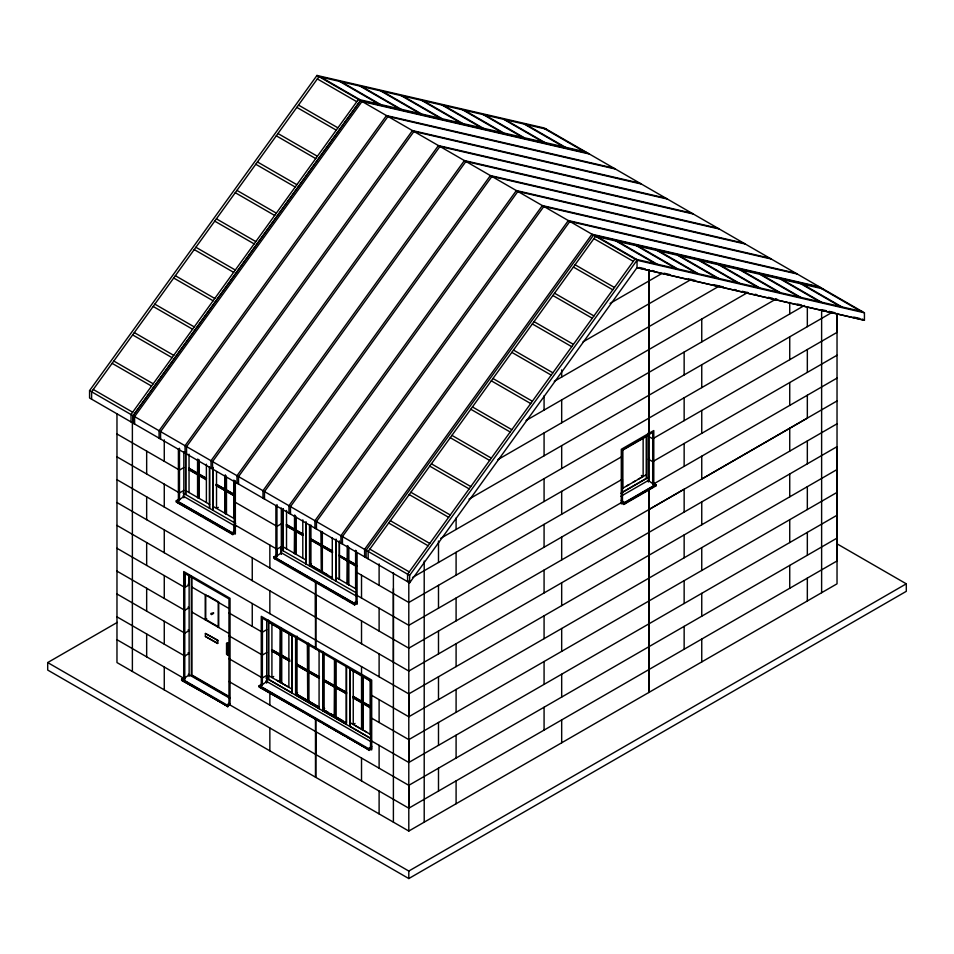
<?xml version="1.0" encoding="UTF-8"?>
<svg xmlns="http://www.w3.org/2000/svg" width="954" height="954" viewBox="0 0 954 954"><rect width="100%" height="100%" fill="white"/><g stroke="black" fill="none" stroke-linecap="round" stroke-linejoin="round"><path stroke-width="1.43" d="M116.972 548.276L184.778 587.425L184.778 573.414L228.972 598.921L228.972 704.362M184.778 587.425L189.13 584.909L189.13 575.095M266.703 652.548L262.35 655.064L262.35 632.204L266.703 629.688M276.958 556.599L276.958 549.206L281.311 546.69L281.311 554.083L281.311 507.969M315.476 617.155L315.476 594.306L116.972 479.695M315.881 754.542L315.881 731.694L408.801 785.333L648.756 646.8M315.881 617.393L315.881 594.545L408.801 648.183L648.756 509.651L648.756 532.511M393.394 662.148L393.394 588.642M228.638 704.183L408.801 808.193L408.801 581.034M837.028 313.806L837.028 332.386L652.703 438.792L648.35 436.288L648.35 433.724M648.756 434.678L648.756 269.755M649.173 532.272L649.173 509.412L684.149 489.211L684.149 512.071M837.028 378.094L652.703 484.513L652.703 461.653L837.028 355.246M837.028 313.449L837.028 560.964L408.801 808.193M862.392 319.077L864.431 320.258L637.034 267.633L409.624 582.834L89.569 397.997L89.569 390.603L316.966 75.449L544.376 128.027L864.431 312.805L864.431 320.258L637.034 267.68L637.034 260.239L316.966 75.449M358.442 99.395L131.02 414.525L131.032 421.99M587.891 153.153L360.469 100.564L133.071 415.717L133.071 423.159M360.493 100.575L133.095 415.729L133.095 423.051L134.609 423.934L134.609 416.6L362.007 101.458L589.405 154.023M595.582 236.306L368.161 551.448L368.161 558.889M409.624 582.834L409.624 575.381L637.034 260.239L864.431 312.805M234.267 531.295L235.137 532.678L232.836 534.61L176.311 501.971L176.311 500.778L178.613 499.157L179.483 499.657M183.883 496.497L177.17 501.279L177.17 502.472L201.819 516.209M235.459 530.448L231.965 532.904L232.406 533.858M176.311 500.778L232.836 533.405L235.137 531.795M356.009 601.58L356.868 602.964L354.566 604.896L273.798 558.257L273.798 557.053L276.1 555.443L276.958 555.943M281.37 552.783L274.657 557.553L274.657 558.758L275.098 557.911L274.227 557.41L343.929 598.253M181.618 679.081L227.958 706.544L181.618 680.285L181.618 679.081L183.919 677.471L184.778 677.972M189.19 674.812L182.476 679.582L182.906 680.536M356.116 601.497L353.695 603.19L353.695 604.395L354.137 603.536L354.995 604.037M273.798 557.053L354.566 603.691L356.868 602.081M229.079 703.408L226.658 705.101L226.658 706.294L227.1 705.447M227.529 706.795L227.529 705.59L229.831 703.98L228.972 703.48M259.178 685.771L369.615 750.226L259.178 686.975L259.178 685.771L261.479 684.161L262.35 684.662M266.762 681.502L260.048 686.272L260.048 687.476L303.014 711.779M371.798 746.314L368.316 748.783L368.316 749.975L369.615 750.226M369.174 750.476L369.174 749.284L371.488 747.662L370.617 747.161M183.836 467.555L179.483 470.072L116.972 433.987M183.836 490.416L179.483 492.932L116.972 456.847M176.311 501.971L176.74 501.124M233.67 495.603L216.26 485.55L216.26 484.298L234.016 494.148M216.26 485.55L234.016 495.4M218.311 507.361L216.522 508.399L216.522 471.514M610.071 303.408L648.756 281.072M649.161 280.834L661.73 273.583M583.049 341.866L648.756 303.921M649.161 303.694L691.185 279.427M281.311 523.829L276.958 526.346L234.279 501.709M836.658 543.613L906.3 583.824L906.3 591.325L408.801 878.551L47.7 670.066L47.7 662.565L117.294 622.39M554.286 381.326L648.756 326.781M649.161 326.542L719.435 285.973M274.227 557.41L276.1 556.325L276.1 555.443M332.314 552.557L310.587 540.012L310.587 538.76L332.66 551.102M526.071 420.476L648.756 349.641M649.173 349.402L747.709 292.508M213.589 613.541L210.941 614.269L210.941 613.47L213.589 612.742M205.742 594.473L205.742 619.468L206.779 618.872M309.68 565.925L309.68 564.673L311.469 563.647M497.905 459.601L648.756 372.501M649.173 372.263L775.984 299.043M205.396 633.468L217.774 640.325L217.512 643.473L205.396 636.473L205.396 633.468L217.774 640.325M339.421 556.254L356.641 566.604M205.396 636.473L217.774 643.318M320.914 531.223L321.259 571.16M320.914 571.363L322.345 571.792L322.345 531.652M468.974 499.157L648.756 395.361M649.173 395.123L804.449 305.471M226.539 643.378L227.827 642.626L229.127 643.378L229.127 654.372L227.827 655.124L226.539 654.372L226.539 643.378L227.827 644.129L229.127 643.378M181.618 680.285L205.635 693.653M440.76 538.306L832.079 312.375M289.933 661.42L271.651 650.866L271.651 649.626L289.05 659.274M271.651 650.866L289.05 660.526M622.08 450.538L646.395 436.503L646.395 478.371L622.08 492.407M648.35 436.288L649.435 435.656M412.522 577.468L622.378 456.31M649.435 458.516L648.35 459.148L652.703 461.653M273.703 676.493L271.914 677.519L271.914 624.166M319.113 678.27L296.682 665.32L296.682 664.079L319.459 676.827M259.178 686.975L259.619 686.117M296.682 665.32L319.459 678.079M227.958 705.948L229.831 704.863L229.831 703.98M626.48 486.015L629.032 484.537M632.86 482.33L635.412 480.864M637.952 479.385L643.056 476.44M622.08 488.651L646.395 474.615M620.947 493.254L649.161 476.964M620.947 496.259L649.161 479.969L649.173 269.755M652.703 483.63L653.573 483.129L655.875 484.739L655.875 485.944L623.809 504.451L621.507 502.519L622.378 501.136M623.785 502.46L621.292 503.903L621.292 449.286L653.788 430.528L653.788 483.666M621.507 501.637L623.546 503.104L655.613 484.596M623.379 503.605L655.875 484.739M623.379 504.201L653.311 486.922M655.875 485.944L654.575 486.194L655.004 485.24L648.291 480.47M295.776 693.796L319.244 707.355L319.244 708.595L295.776 695.049L295.776 693.796L297.565 692.771M323.788 679.725L346.576 692.473L323.788 679.725L323.788 680.977L346.576 693.725L323.788 680.977M307.701 700.486L307.355 643.95M649.173 509.412L837.028 400.954M324.67 708.417L322.881 709.454L346.362 723.001L346.362 724.253L322.881 710.706M837.028 423.814L408.801 671.044L116.972 502.555M334.472 659.596L334.472 716.335L334.818 659.393M334.472 716.335L335.891 716.764L335.891 660.025M355.031 723.442L353.242 724.48L353.242 671.127M315.881 640.253L408.801 693.904L648.756 555.371M649.173 555.133L837.028 446.675L837.028 583.824L408.801 831.053L116.972 662.565L116.972 413.976M370.617 694.715L408.801 716.764L648.756 578.231M649.173 577.993L837.028 469.535M369.615 749.629L371.488 748.544L371.488 747.662M370.617 717.575L408.801 739.624L648.756 601.08M649.173 600.841L837.028 492.395M262.35 685.33L262.35 618.192L370.617 680.703L370.617 749.295L370.617 740.435L408.801 762.473L648.756 623.94M649.173 623.701L837.028 515.243M649.173 646.562L837.028 538.104M47.7 662.565L408.801 871.05L906.3 583.824M546.427 129.207L319.006 76.63L91.608 391.772L91.608 399.225M358.418 99.383L585.839 151.96M613.875 168.154L386.477 115.577L159.068 430.731L159.068 438.053L160.582 438.923L160.582 431.602L387.992 116.448L615.39 169.025M639.848 183.144L412.45 130.579L185.052 445.733L185.052 453.055L186.567 453.925L186.567 446.603L413.964 131.449L641.362 184.027M665.832 198.146L438.435 145.58L211.025 460.722L211.025 468.044L212.539 468.927L212.539 461.605L439.949 146.451L667.347 199.028M691.805 213.147L464.407 160.57L237.009 475.724L237.009 483.046L238.524 483.928L238.524 476.595L465.922 161.453L693.331 214.018M717.79 228.149L490.392 175.572L262.982 490.726L262.982 498.048L264.496 498.918L264.496 491.596L491.906 176.442L719.304 229.02M743.762 243.139L516.364 190.573L288.967 505.727L288.967 513.049L290.481 513.92L290.481 506.598L517.879 191.444L745.289 244.021M769.747 258.14L542.349 205.575L314.939 520.717L314.939 528.039L316.454 528.921L316.454 521.599L543.863 206.446L771.261 259.023M795.731 273.142L568.322 220.565L340.924 535.719L340.924 543.041L342.438 543.923L342.438 536.589L569.836 221.447L797.246 274.013M819.391 286.808L591.993 234.231L364.595 549.385L364.595 556.707L366.109 557.577L366.109 550.255L593.531 235.125L820.929 287.691M595.558 236.294L822.98 288.883M862.392 311.636L634.97 259.047L407.573 574.201L407.596 581.654M639.335 267.514L645.131 268.849M652.464 270.542L654.134 270.924M663.96 273.202L669.756 274.537M688.585 278.902L695.18 280.416M714.033 284.769L723.347 286.927M734.544 289.515L736.214 289.897M742.176 291.292L747.972 292.628M755.067 294.261L756.737 294.643M768.244 297.314L772.597 298.316M775.59 299.007L777.26 299.389M797.222 304.016L801.563 305.018M821.835 309.704L826.188 310.706M829.086 311.374L834.881 312.721M853.711 317.074L859.494 318.409M544.758 128.826L584.146 151.567M821.322 288.49L860.711 311.231M525.904 124.461L565.293 147.202M802.469 284.137L841.857 306.878M524.235 124.08L563.623 146.821M800.8 283.755L840.188 306.496M505.381 119.727L544.77 142.468M781.946 279.391L821.334 302.132M503.724 119.333L543.112 142.074M780.277 279.009L819.665 301.75M484.859 114.981L524.247 137.722M761.423 274.645L800.811 297.386M483.201 114.587L522.589 137.328M759.754 274.263L799.142 297.004M464.348 110.235L503.736 132.976M740.9 269.899L780.289 292.639M462.678 109.853L502.066 132.594M739.231 269.517L778.619 292.258M443.825 105.489L483.213 128.23M720.377 265.164L759.766 287.893M442.155 105.107L481.543 127.848M718.708 264.771L758.096 287.512M423.302 100.742L462.69 123.483M699.854 260.418L739.243 283.159M421.632 100.361L461.02 123.102M698.197 260.025L737.585 282.766M402.779 95.996L442.167 118.737M679.331 255.672L718.72 278.413M401.109 95.615L440.498 118.356M677.674 255.29L717.062 278.019M382.256 91.262L421.644 114.003M658.82 250.926L698.209 273.667M380.586 90.868L419.975 113.609M657.151 250.544L696.539 273.285M361.733 86.516L401.121 109.257M638.298 246.18L677.686 268.921M360.075 86.122L399.464 108.863M636.628 245.798L676.016 268.539M341.21 81.77L380.598 104.511M617.775 241.434L657.163 264.175M339.552 81.388L378.941 104.129M616.105 241.052L655.493 263.793M320.699 77.024L360.087 99.765M597.252 236.687L636.64 259.428M317.36 78.944L356.748 101.684M593.913 238.619L633.301 261.36M298.507 105.083L337.895 127.824M575.059 264.747L614.448 287.488M296.837 107.385L336.225 130.126M573.402 267.06L612.79 289.801M277.984 133.524L317.372 156.253M554.536 293.188L593.925 315.929M276.314 135.826L315.702 158.567M552.879 295.501L592.267 318.242M257.461 161.953L296.849 184.694M534.025 321.629L573.414 344.37M255.791 164.267L295.18 187.008M532.356 323.943L571.744 346.684M236.938 190.395L276.326 213.136M513.502 350.07L552.891 372.811M235.28 192.708L274.669 215.449M511.833 352.372L551.221 375.113M216.415 218.836L255.803 241.577M492.979 378.511L532.368 401.252M214.757 221.149L254.146 243.89M491.31 380.813L530.698 403.554M641.35 475.462L643.139 476.499L643.139 438.387M195.904 247.277L235.292 270.018M472.457 406.953L511.845 429.694M194.234 249.59L233.623 272.331M470.787 409.254L510.175 431.995M623.546 503.104L623.809 504.451M175.381 275.718L214.769 298.459M451.934 435.382L491.322 458.123M173.711 278.031L213.1 300.772M450.264 437.695L489.652 460.436M154.858 304.159L194.246 326.9M431.411 463.823L470.799 486.564M153.189 306.472L192.577 329.213M429.753 466.136L469.141 488.877M134.335 332.6L173.723 355.341M410.888 492.264L450.276 515.005M132.666 334.914L172.054 357.655M409.23 494.577L448.618 517.318M113.812 361.041L153.2 383.782M390.377 520.705L429.765 543.446M112.143 363.355L151.531 386.084M388.707 523.019L428.096 545.76M93.289 389.482L132.678 412.223M369.854 549.146L409.242 571.887M89.569 390.603L409.624 575.381M189.119 468.235L206.529 478.288M286.605 524.521L302.931 533.942M355.735 564.422L339.075 555.204L356.641 565.352M188.773 468.438L206.183 478.491M216.26 484.298L233.67 494.351M286.26 524.724L302.585 534.133M310.587 538.76L332.314 551.305M189.119 469.487L205.289 478.813M286.605 525.773L302.931 535.194M312.208 540.548L321.164 545.712M323.716 547.191L332.66 552.354M340.673 556.981L355.735 565.674M188.773 469.69L206.183 479.731M286.26 525.964L302.585 535.385M356.009 571.983L408.801 602.475L622.378 479.17L622.378 502.031L408.801 625.323L356.009 594.843M185.791 490.654L209.642 504.416M213.279 506.514L234.612 518.833M283.278 546.928L306.043 560.081M336.082 577.42L356.319 589.107M319.888 570.373L310.932 565.209L310.932 525.07M322.44 571.84L327.556 574.797M309.68 564.673L332.445 577.826L332.445 579.078M183.025 493.003L235.686 523.412M280.5 549.289L356.319 592.851M276.958 549.206L234.279 524.557L234.267 533.429L234.267 481.376M183.025 495.997L235.686 526.405M280.5 552.283L356.581 596.214M234.267 532.177L235.137 532.678M356.009 602.463L356.868 602.964M232.824 532.594L235.352 534.061L235.352 480.721M176.573 500.623L233.098 533.262M274.048 556.909L354.828 603.536M322.261 585.136L324.813 586.615M204.371 517.676L213.291 522.828M215.831 524.295L233.265 534.359M346.481 599.72L354.995 604.645M116.972 525.415L315.476 640.015M370.999 681.383L349.999 669.255L349.999 726.352L370.999 738.479M208.103 595.833L218.728 601.962L218.728 626.969L205.742 619.468M188.057 584.289L189.13 584.909M191.921 587.092L229.091 608.557M228.972 612.933L262.35 632.204M353.326 696.372L370.39 706.222M271.651 649.626L289.933 660.18M296.682 664.079L319.113 677.03M352.98 696.575L370.045 706.425M353.326 697.624L369.162 706.771M352.98 697.827L370.045 707.677M188.057 607.138L189.13 607.77L184.778 610.286L116.972 571.136M191.921 612.086L229.091 633.551M228.972 635.793L262.35 655.064M276.875 680.285L279.307 681.693M281.74 683.1L287.834 686.618M354.542 725.135L360.636 728.653M364.297 730.764L366.73 732.171M268.658 675.647L292.139 689.205M349.999 722.607L370.999 734.723M188.057 629.998L189.13 630.63L184.778 633.134L116.972 593.996M318.219 706.556L297.028 694.321L297.028 636.127M325.386 710.694L327.878 712.137M330.37 713.568L342.832 720.771M265.892 677.996L370.772 738.551M228.972 658.654L262.35 677.924L266.703 675.408L266.703 682.802L266.703 619.885M265.892 681.001L371.154 741.771M370.617 748.043L371.488 748.544M369.126 748.437L371.702 749.927L371.702 680.071L261.265 616.32L261.265 686.164M259.44 685.616L369.436 749.129M305.59 713.27L321.057 722.202M323.633 723.681L344.263 735.594M346.839 737.084L367.457 748.985M188.057 652.858L189.13 653.49L184.778 655.994L116.972 616.844M228.972 681.502L315.476 731.456M228.96 696.372L191.921 674.991L191.921 577.361M191.349 675.313L229.926 697.577M188.32 674.311L229.926 698.328M116.972 639.705L185.1 679.045M181.868 678.938L227.791 705.447M208.163 695.108L227.958 706.544M621.185 500.29L624.679 502.758L624.679 503.95L624.238 503.104M821.621 309.823L821.621 592.72M807.334 306.663L807.334 326.662M807.334 349.522L807.334 372.382M807.334 395.242L807.334 418.102L701.75 479.051L701.75 456.191M807.334 440.963L807.334 463.823M807.334 486.671L807.334 509.531M807.334 532.392L807.334 555.252M807.334 578.112L807.334 600.972M789.733 302.43L789.733 313.961M789.733 336.822L789.733 359.682M789.733 382.542L789.733 405.402M789.733 428.263L789.733 451.123M789.733 473.971L789.733 496.831M789.733 519.692L789.733 542.552M789.733 565.412L789.733 588.272M701.75 319.041L701.75 341.902M701.75 364.762L701.75 387.622M701.75 410.482L701.75 433.343M701.75 501.911L701.75 524.772M701.75 547.632L701.75 570.492M701.75 593.352L701.75 616.201M701.75 639.061L701.75 661.921M684.149 352.062L684.149 374.922M684.149 397.782L684.149 420.642M684.149 443.503L684.149 466.351M684.149 534.932L684.149 557.792M684.149 580.652L684.149 603.5M684.149 626.361L684.149 649.221M655.446 485.097L655.446 485.693M653.573 483.129L653.573 484.012M652.703 484.513L652.703 432.4L622.378 449.918L622.378 503.271M649.173 489.247L649.173 692.282M648.756 489.485L648.756 692.521M648.35 432.854L648.35 481.997M646.562 435.799L646.562 478.467M622.771 450.145L622.771 488.257M561.679 369.913L561.679 377.057M561.679 399.917L561.679 422.777M561.679 445.637L561.679 468.497M561.679 491.358L561.679 514.206M561.679 537.066L561.679 559.926M561.679 582.787L561.679 605.647M561.679 628.507L561.679 651.367M561.679 674.216L561.679 697.076M561.679 719.936L561.679 742.796M544.078 395.791L544.078 410.077M544.078 432.937L544.078 455.797M544.078 478.658L544.078 501.518M544.078 524.366L544.078 547.226M544.078 570.087L544.078 592.947M544.078 615.807L544.078 638.667M544.078 661.516L544.078 684.376M544.078 707.236L544.078 730.096M456.095 518.022L456.095 529.446M456.095 552.306L456.095 575.167M456.095 598.027L456.095 620.887M456.095 643.747L456.095 666.596M456.095 689.456L456.095 712.316M456.095 735.176L456.095 758.036M456.095 780.897L456.095 803.745M438.494 541.037L438.494 562.466M438.494 585.327L438.494 608.187M438.494 631.047L438.494 653.895M438.494 676.756L438.494 699.616M438.494 722.476L438.494 745.336M438.494 768.197L438.494 791.057M424.208 561.024L424.208 822.157M408.801 693.904L408.801 716.764M408.801 739.624L408.801 762.473M408.801 785.333L408.801 831.053M408.801 871.05L408.801 878.551M393.394 572.615L393.394 822.157M379.108 563.897L379.108 585.327M379.108 608.187L379.108 631.047M379.108 653.895L379.108 676.756M379.108 699.616L379.108 722.476M379.108 745.336L379.108 768.197M379.108 791.057L379.108 813.905M370.224 680.929L370.224 734.282M368.745 749.129L368.745 749.725M363.009 676.648L363.009 730.013M362.663 675.36L362.663 730.215M361.924 674.538L361.924 729.393M361.518 575.167L361.518 598.027M361.518 620.887L361.518 643.747M361.518 666.596L361.578 729.595M361.518 758.036L361.518 780.897M357.082 552.473L357.082 604.335M356.009 550.553L356.009 603.715M355.603 550.339L355.603 588.69M354.566 603.691L354.566 604.896M349.82 668.575L349.82 726.447M348.747 547.727L348.747 584.635M348.401 546.451L348.401 584.838M347.661 545.628L347.316 584.206L347.316 545.831M346.576 666.19L346.576 722.929M346.183 666.476L346.183 724.348M339.421 542.349L339.421 579.245M339.338 540.942L339.338 579.293M336.082 539.07L336.082 581.177M335.915 539.869L335.915 581.272M335.546 660.228L335.546 716.967M332.278 537.77L332.278 579.173M324.133 653.24L324.133 709.979M322.714 651.439L322.714 710.802M321.999 531.855L321.999 571.983M319.077 650.819L319.077 708.703M315.881 581.952L315.881 649.102M315.881 719.101L315.881 777.403M315.476 581.713L315.476 648.863M315.476 718.863L315.476 777.164M309.501 524.628L309.501 566.032M308.786 644.367L308.786 701.118M308.44 643.115L308.44 701.309M306.043 521.719L306.043 563.826M305.876 522.53L305.876 563.933M302.8 519.847L302.8 558.209M295.943 517.247L295.943 554.143M295.585 515.971L295.585 554.346M295.597 637.272L295.597 695.144M294.858 515.148L294.512 553.714L294.512 515.339M291.96 635.161L291.96 693.045M288.883 633.969L288.883 687.321M286.522 510.45L286.522 548.812M283.278 508.577L283.278 550.685M283.099 509.376L283.099 550.78M281.68 629.688L281.68 683.064M281.335 629.89L281.335 683.267M280.595 627.589L280.249 682.635L280.249 627.78M276.958 504.535L276.958 556.826M275.885 505.596L275.885 555.967M269.851 545.104L269.851 567.952M269.851 590.812L269.851 613.672M269.851 692.521L269.851 705.113M269.851 727.962L269.851 750.822M268.491 620.136L268.491 679.498M261.479 684.161L261.479 685.044M252.25 557.804L252.25 580.652M252.25 603.512L252.25 626.373M233.873 480.053L233.873 518.416M232.836 533.405L232.836 534.61M230.045 704.994L230.045 598.289L183.705 571.529L183.705 678.234M227.827 644.129L227.827 655.124M226.48 477.143L226.48 514.039M226.134 475.867L226.134 514.242M225.394 475.044L225.049 513.61L225.049 475.235M218.216 602.272L218.216 627.267M217.512 640.468L217.512 643.473M213.279 468.164L213.279 510.271M213.1 467.484L213.1 510.366M211.633 613.875L211.633 614.674M209.642 467.543L209.642 508.172M209.463 466.864L209.463 508.267M206.386 464.193L206.386 502.543M205.217 594.771L205.217 619.766M198.992 459.792L198.992 498.167M198.647 459.995L198.647 498.37M197.907 459.172L197.907 497.547M197.561 459.375L197.561 497.749M191.349 576.085L191.349 676.064M189.035 454.176L189.035 492.526M189.13 575.345L189.13 676.338M185.791 452.291L185.791 494.399M185.613 453.102L185.613 494.506M184.778 573.414L184.778 678.854M183.836 451.683L183.836 497.809M183.919 677.471L182.047 680.035M179.483 448.249L179.483 500.313M178.613 499.157L178.613 500.051M178.398 449.31L178.398 499.693M164.267 439.854L164.267 461.283M164.267 484.143L164.267 507.003M164.267 529.864L164.267 552.724M164.267 575.572L164.267 598.432M164.267 621.292L164.267 644.153M164.267 667.013L164.267 689.873M146.666 451.123L146.666 473.983M146.666 496.843L146.666 519.703M146.666 542.564L146.666 565.424M146.666 588.272L146.666 611.132M146.666 633.993L146.666 656.853M132.379 421.895L132.379 671.461M292.139 635.853L268.658 622.294L268.658 679.403L292.139 692.95L292.139 635.853"/></g></svg>
